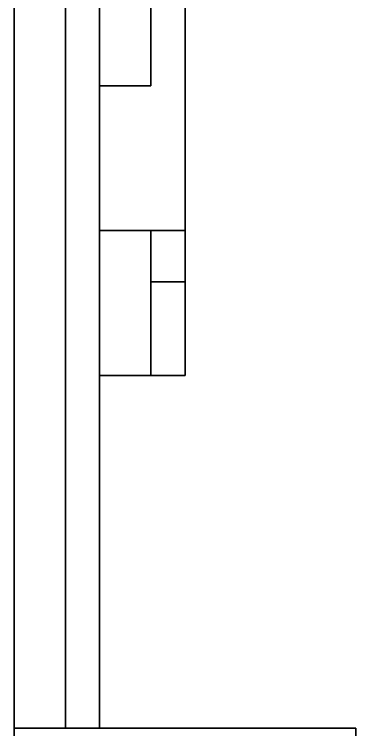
# Model space of a CAD drawing. Extents: x 146 to 1134, y 78 to 926.
# Drawn here: x 666.91 to 686.91, y 330.01 to 371.9 of the extents above; entities that cross this region are included whole.
import ezdxf

# ---------------------------------------------------------------- set-up
doc = ezdxf.new("R2010")
doc.units = 0

msp = doc.modelspace()

# ---------------------------------------------------------------- linework, layer by layer
at = {"color": 7, "lineweight": 35}
for p, q in [((666.909, 391.907), (666.909, 330.107)), ((666.909, 391.907), (666.909, 300.107)), ((669.909, 330.107), (669.909, 388.907)), ((671.909, 372.707), (671.909, 330.107)), ((686.909, 330.107), (666.909, 330.107))]:
    msp.add_line(p, q, dxfattribs=at)
at = {"color": 7, "lineweight": 35, "ltscale": 0.125001}
msp.add_line((674.909, 367.707), (674.909, 372.707), dxfattribs=at)
at = {"color": 7, "lineweight": 35, "ltscale": 0.336716}
msp.add_line((676.909, 359.239), (676.909, 372.707), dxfattribs=at)
at = {"color": 7, "lineweight": 35, "ltscale": 0.075}
for p, q in [((674.909, 367.707), (671.909, 367.707)), ((674.909, 359.239), (671.909, 359.239)), ((676.909, 356.239), (676.909, 359.239)), ((674.909, 350.739), (671.909, 350.739))]:
    msp.add_line(p, q, dxfattribs=at)
at = {"color": 7, "lineweight": 35, "ltscale": 0.2125}
msp.add_line((674.909, 359.239), (674.909, 350.739), dxfattribs=at)
at = {"color": 7, "lineweight": 35, "ltscale": 0.05}
for p, q in [((676.909, 359.239), (674.909, 359.239)), ((676.909, 356.239), (674.909, 356.239)), ((674.909, 350.739), (676.909, 350.739))]:
    msp.add_line(p, q, dxfattribs=at)
at = {"color": 7, "lineweight": 35, "ltscale": 0.1375}
msp.add_line((676.909, 350.739), (676.909, 356.239), dxfattribs=at)
at = {"color": 7, "lineweight": 35, "ltscale": 0.225}
for p, q in [((666.909, 321.107), (666.909, 330.107)), ((686.909, 330.107), (686.909, 321.107))]:
    msp.add_line(p, q, dxfattribs=at)

doc.saveas('drawing.dxf')
